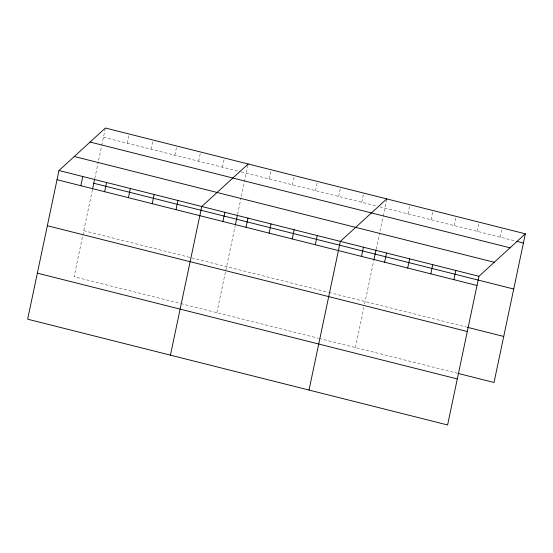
<?xml version="1.0" encoding="UTF-8"?>
<svg xmlns="http://www.w3.org/2000/svg" width="553" height="553" viewBox="0 0 553 553"><rect width="100%" height="100%" fill="white"/><g stroke="black" fill="none" stroke-linecap="round" stroke-linejoin="round"><path stroke-width="0.41" stroke-dasharray="2.77 2.07" d="M92.386 189.797L74.067 276.707L179.925 303.369M94.805 178.322L98.268 161.884M98.614 160.239L101.558 146.268M101.731 145.446L105.222 128.87M127.259 143.22L129.195 134.026M151.059 149.213L152.994 140.02M174.852 155.206L176.787 146.02M198.651 161.2L200.587 152.013M222.451 167.193L224.387 158.006M216.852 312.673L235.17 225.755M237.583 214.288L241.046 197.85M241.398 196.204L248.179 163.999M269.346 179.006L271.281 169.812M292.44 184.82L294.376 175.633M315.535 190.64L317.477 181.453M338.636 196.46L340.572 187.267M361.731 202.274L363.667 193.087M355.434 347.574L363.922 307.302M364.614 304.012L373.752 260.663M376.171 249.189L379.635 232.751M379.98 231.106L382.925 217.135M383.098 216.313L386.588 199.737M407.927 213.907L409.863 204.721M431.022 219.728L432.958 210.541M454.124 225.548L456.059 216.354M477.218 231.361L479.154 222.175M500.313 237.182L502.255 227.988M103.459 137.227L240.5 171.741M241.322 171.948L376.579 206.013M379.883 206.85L515.99 241.129M83.766 230.677L328.012 292.198M328.841 292.406L466.601 327.1M180.748 303.576L318.314 338.229M319.143 338.436L457.725 373.337"/><path stroke-width="0.83" d="M58.977 170.518L27.65 319.192L447.598 424.967L478.933 276.293L525.35 233.808L105.402 128.033L58.977 170.518L478.933 276.293M80.842 185.704L82.777 176.511M92.558 188.981L94.625 179.144M104.641 191.697L106.577 182.504M128.434 197.691L130.37 188.497M152.234 203.684L154.169 194.497M176.027 209.677L177.969 200.49M170.435 355.157L201.762 206.483L248.179 163.999M222.921 221.49L224.864 212.297M235.343 224.94L237.41 215.11M246.023 227.304L247.958 218.117M269.117 233.124L271.053 223.937M292.219 238.944L294.155 229.751M315.314 244.758L317.249 235.571M309.016 390.059L340.351 241.385L386.768 198.9M361.51 256.392L363.445 247.205M373.925 259.848L375.999 250.011M384.605 262.212L386.54 253.025M407.706 268.032L409.642 258.839M430.801 273.846L432.736 264.659M453.895 279.666L455.831 270.472M525.35 233.808L494.023 382.482L458.548 373.545M516.813 241.336L523.415 242.995M90.084 142.052L510.032 247.827M74.296 156.499L494.251 262.274M93.761 183.257L513.716 289.025M57.042 179.711L476.997 285.479M467.423 327.307L503.721 336.452M47.344 225.735L467.292 331.51M37.348 273.161L457.303 378.936"/></g></svg>
